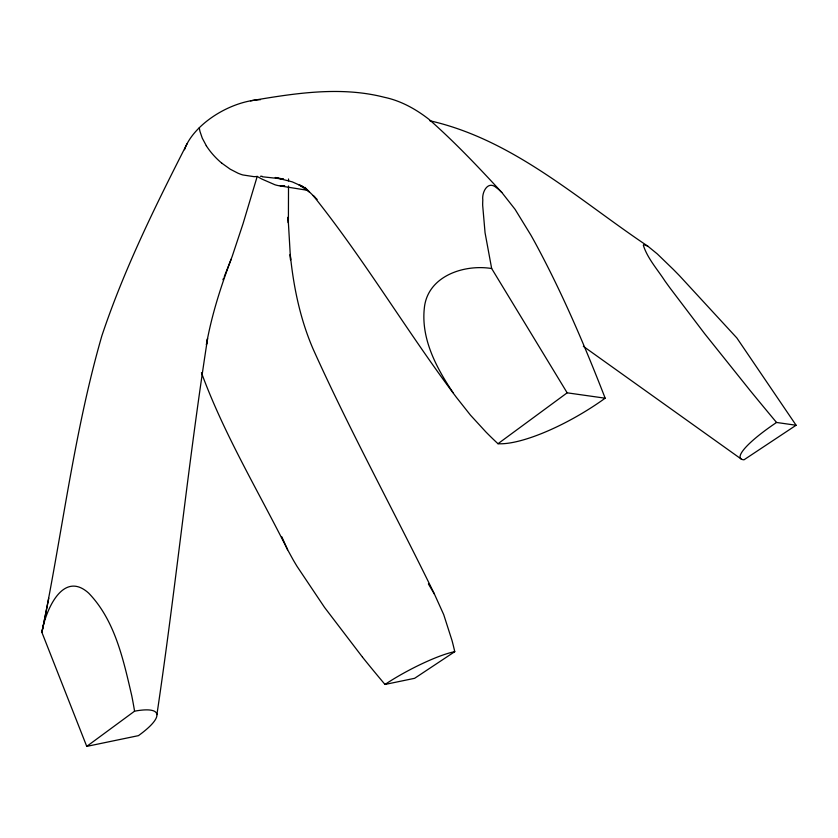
<?xml version="1.0" encoding="UTF-8"?>
<svg xmlns="http://www.w3.org/2000/svg" width="838" height="838" viewBox="0 0 838 838"><rect width="100%" height="100%" fill="white"/><g stroke="black" fill="none" stroke-linecap="round" stroke-linejoin="round"><path stroke-width="1.26" d="M288.513 185.984L288.398 222.992L288.062 217.168L290.566 259.958L290.252 254.448C293.52 286.858 300.172 319.1 313.14 349.1C350.546 432.23 394.562 512.154 434.43 594.09L443.711 614.621L452.017 640.515A231.34 177.74 82 0 1 454.762 651.681L414.621 678.309L384.998 684.457A546.156 204.42 53.6 0 1 362.498 657.16M156.905 714.625C175.551 589.502 188.141 463.55 207.583 338.562L206.399 344.68C211.763 314.344 221.368 284.972 232.252 256.208L243.083 223.589L257.214 176.42A96.632 35.259 46.5 0 0 261.969 179.102L274.937 184.758A57.152 21.264 46.9 0 0 279.023 185.743L307.556 190.31M48.772 598.154L41.9 632.365L86.743 746.386L138.448 735.649A78.343 17.095 -24.7 0 0 134.572 711.179A312.427 197.852 86.6 0 0 131.734 695.592C123.354 659.789 115.078 620.413 88.65 593.105C62.462 569.442 45.2 611.803 41.9 632.365C62.295 533.68 73.859 432.837 101.848 335.86C124.076 269.27 155.281 206.138 187.094 143.707M231.152 259.246L224.28 276.624M222.929 279.714L223.61 278.174M86.743 746.386L134.572 711.179M317.131 199.434L313.119 195.495C364.698 259.937 406.786 331.335 456.364 397.306L470.474 415.156L485.893 431.958A460.586 406.461 -41.5 0 0 497.992 443.721L567.158 392.823L605.172 398.197C584.641 345.319 562.298 293.007 535.304 243.072A329.439 109.244 48.4 0 0 530.894 235.132L515.056 209.311L501.794 192.436C478.508 167.15 454.804 142.114 429.004 119.363C415.763 109.045 400.868 100.749 384.317 97.281C340.448 85.989 294.4 93.364 250.489 100.832M796.1 425.243L744.008 459.8A65.395 12.329 -31.1 0 1 776.543 422.467L796.1 425.243L736.853 337.965L679.492 275.712A314.135 80.27 53.4 0 0 673.343 269.438L657.254 253.883L647.753 246.121C578.293 199.674 513.422 139.684 429.779 120.745M284.637 185.627L280.28 185.91M260.429 176.294L262.043 176.221M567.158 392.823L491.665 268.527C463.802 264.001 427.171 276.226 424.29 308.489C421.053 339.16 436.535 368.081 453.096 392.708M262.388 176.766L283.474 179.081L275.22 177.509L292.232 181.856L303.45 186.884L298.957 184.716L309.505 192.049L304.697 187.314L315.119 197.496M647.753 246.121L643.773 244.644A12.968 2.891 51.5 0 0 643.395 245.524C647.711 258.659 657.442 269.386 664.88 280.898A200.282 39.826 51.9 0 0 669.95 287.916L704.622 333.65L750.251 390.676A612.421 94.202 51.6 0 0 776.543 422.467M740.991 458.878L583.342 346.324M221.861 163.211L230.22 169.192L238.023 173.215A59.142 22.542 46.2 0 0 242.779 174.943L254.008 176.661A100.738 37.773 45.7 0 0 257.214 176.42M501.794 192.436L499.417 190.142A15.953 4.42 50.2 0 0 496.431 187.743C487.863 179.971 481.693 192.311 482.814 199.968A324.442 86.073 53.4 0 0 482.667 205.237L485.055 232.734L491.665 268.527M362.498 657.16L324.547 607.414L297.092 566.446A174.671 82.533 54.4 0 1 293.269 560.025L287.612 549.749C258.303 491.12 224.06 434.409 201.455 372.721M428.396 583.929L434.43 594.09M206.305 145.697L202.262 138.144L199.978 131.43A52.27 20.081 46.7 0 1 199.329 127.711M287.612 549.749L281.746 536.697M384.998 684.457A54.92 9.407 -27.7 0 1 454.762 651.681M605.172 398.197A93.542 26.91 -30.4 0 1 497.992 443.721M288.513 178.976A29.676 11.124 47.3 0 1 288.513 180.809M184.507 149.74A59.226 32.232 -28.4 0 1 260.513 99.649M221.85 163.232A31.048 12.025 46.5 0 1 206.274 145.697"/></g></svg>
